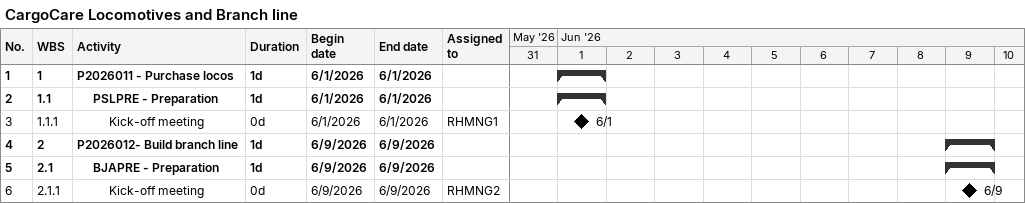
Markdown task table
CargoCare Locomotives and Branch line

| ID | WBS | Task | Duration | Start | Finish | Resources |
|---|---|---|---|---|---|---|
| 1 | 1 | **P2026011 - Purchase locos** | 1d | 2026-06-01 | 2026-06-01 |  |
| 2 | 1.1 | **PSLPRE - Preparation** | 1d | 2026-06-01 | 2026-06-01 |  |
| 3 | 1.1.1 | Kick-off meeting | 0d | 2026-06-01 | 2026-06-01 | RHMNG1 |
| 4 | 2 | **P2026012- Build branch line** | 1d | 2026-06-09 | 2026-06-09 |  |
| 5 | 2.1 | **BJAPRE - Preparation** | 1d | 2026-06-09 | 2026-06-09 |  |
| 6 | 2.1.1 | Kick-off meeting | 0d | 2026-06-09 | 2026-06-09 | RHMNG2 |
